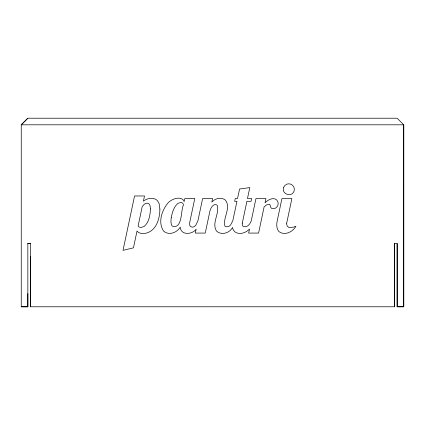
<?xml version="1.0" encoding="UTF-8"?>
<svg xmlns="http://www.w3.org/2000/svg" width="425" height="425" viewBox="0 0 425 425"><rect width="100%" height="100%" fill="white"/><g stroke="black" fill="none" stroke-linecap="round" stroke-linejoin="round"><path stroke-width="0.64" d="M27.848 243.488L27.843 306.786L21.25 306.786L21.25 124.807L27.843 118.214L397.157 118.214L403.75 124.812L403.75 306.786L397.152 306.77L397.152 243.488L394.517 243.488L394.517 306.776L30.488 306.786L30.504 243.488L27.8 243.482L30.494 243.488M30.488 306.77L30.488 256.673L30.536 306.786L30.488 289.643M394.517 306.77L394.517 243.488M27.843 118.214L21.25 124.807L403.739 124.807L403.75 306.77L397.152 306.77L397.152 243.488M21.255 306.781L27.843 306.786L27.837 293.595M242.282 223.146L242.234 224.241L242.909 226.249L245.034 226.807C248.301 226.583 250.336 223.555 251.271 220.697L255.962 198.539L265.912 198.539L265.035 202.821C268.048 199.341 275.458 195.994 277.854 201.774C279.374 205.535 275.591 209.987 271.66 208.42L270.868 207.575L269.875 204.542L269.147 204.202L266.486 204.93L264.122 206.837L258.591 233.075L248.641 233.081L249.502 229.032C245.852 233.022 238.993 235.296 234.425 231.524L232.852 228.963L232.602 227.481C229.574 233.059 221.468 235.678 216.527 231.072C211.395 223.061 219.709 213.871 217.218 205.429L216.437 204.765L215.347 204.542L213.594 205.047L212.107 206.412L210.896 208.436L209.95 210.917L205.259 233.081L195.309 233.081L196.132 229.224C192.259 234.701 180.774 235.54 180.2 227.141C176.938 232.757 168.768 235.833 163.535 231.019C157.633 222.116 161.978 209.775 168.512 202.364C172.274 198.953 179.669 195.936 183.743 200.34L184.078 201.71L184.822 198.539L194.772 198.539L189.577 223.146L189.508 224.241L190.219 226.467L192.344 227.21L194.214 226.684L195.782 225.287L197.944 220.697L202.629 198.539L212.58 198.539L211.841 202.114C215.05 198.178 221.26 196.908 225.415 200.09C231.402 208.027 222.742 217.504 224.841 225.994L225.68 226.599L227.019 226.807L228.974 226.366L230.493 225.117L232.82 220.697L236.969 201.301L234.674 201.301L235.248 198.539L237.511 198.539L239.599 188.992L249.82 187.606L247.462 198.539L251.611 198.539L251.069 201.301L246.92 201.301L242.282 223.146M286.705 223.141L286.657 224.241L287.332 226.249L289.043 227.55L293.744 227.12L295.922 226.249C292.857 231.986 284.506 236.008 278.848 231.524C276.351 228.512 276.457 224.331 277.243 220.697L281.934 198.539L291.885 198.539L286.705 223.141M150.445 208.893C150.126 215.156 149.159 222.339 144.006 226.552L140.765 227.481L138.964 226.977L138.136 225.893L142.216 206.566L144.495 204.021L146.97 203.161L148.054 203.309L149.18 204.037L150.078 205.758L150.445 208.893M159.89 209.095C159.843 218.604 156.453 230.616 146.041 233.192C143.007 233.591 138.975 233.936 137.02 231.019L133.445 247.855L123.022 250.352L134.56 195.973L144.511 195.973L143.395 201.168C147.289 198.077 153.547 196.871 157.447 200.579L159.237 203.936L159.89 209.095M171.227 217.749L170.924 221.409L171.296 224.48L172.189 226.079C182.787 229.712 180.657 209.621 183.435 205.116L183.303 204.356A2.63 2.63 0 0 0 180.604 202.486L177.852 203.426C173.745 207.033 172.221 212.564 171.227 217.749M283.735 187.218C280.856 193.641 291.242 197.896 293.877 191.505A5.456 5.456 0 0 0 292.676 185.465A5.456 5.456 0 0 0 286.636 184.269L284.904 185.465L283.735 187.218"/></g></svg>
